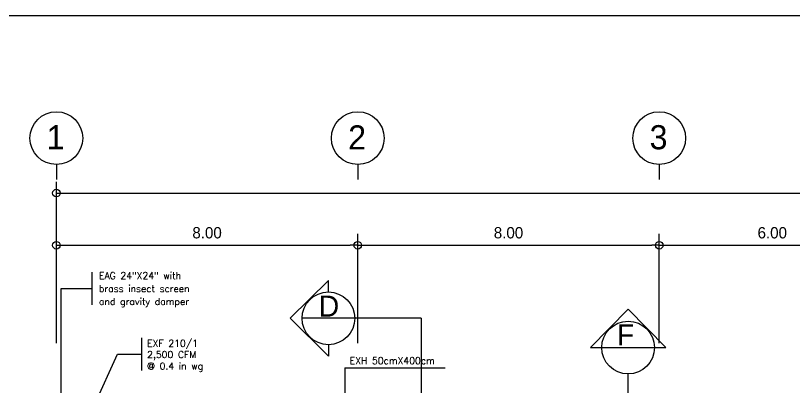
# Model space of a CAD drawing. Header units: millimetres. Extents: x -398 to 816, y -1 to 208.
# Drawn here: x 284.71 to 305.36, y 45.24 to 55.08 of the extents above; entities that cross this region are included whole.
import ezdxf
from ezdxf.enums import TextEntityAlignment as Align

# ---------------------------------------------------------------- set-up
doc = ezdxf.new("R2010")
doc.units = ezdxf.units.MM
doc.linetypes.add('ACAD_ISO04W100', pattern=[30, 24, -3, 0, -3])
for name, color, linetype in [('AA_Dim', 6, 'Continuous'), ('AA_Dim2', 6, 'Continuous'), ('AA_FD', 6, 'Continuous'), ('AC EXF', 171, 'Continuous'), ('AC FCU', 221, 'Continuous')]:
    doc.layers.add(name, color=color, linetype=linetype)
doc.styles.add('E140', font='vit-s.shx', dxfattribs={"height": 3.2})
doc.styles.add('Romans', font='romans.shx')
doc.styles.get("Standard").update_dxf_attribs({"font": 'vit-s.shx'})
doc.styles.add('style2', font='vit-s.shx', dxfattribs={"height": 3.2})
doc.dimstyles.new('overall', dxfattribs={"dimtxt": 0.25, "dimasz": 0.15, "dimexe": 0.3, "dimexo": 0.3, "dimgap": 0.18, "dimtad": 1, "dimzin": 0, "dimdsep": 46, "dimtxsty": 'Standard', "dimblk": 'ORIGIN', "dimcen": 0.015, "dimclrd": 256, "dimclre": 256, "dimclrt": 2, "dimadec": 0, "dimazin": 0, "dimtfac": 1, "dimtofl": 0, "dimtmove": 0, "dimatfit": 3, "dimldrblk": 'OPEN90', "dimfxl": 0, "dimtolj": 1, "dimtzin": 0, "dimarcsym": 0})

# ---------------------------------------------------------------- blocks, each defined once
blk = doc.blocks.new('GRD-2')
at = {"layer": 'AA_Dim', "color": 1}
blk.add_line((0, -10.99), (0, -12.98), dxfattribs=at)
blk.add_circle((0, -7.49), 3.5, dxfattribs=at)
at = {"layer": 'AA_Dim', "color": 3, "style": 'E140'}
blk.add_attdef('GRID', text='', height=3.2, dxfattribs=at).set_placement((-0.09, -7.37), align=Align.MIDDLE)
blk = doc.blocks.new('_Origin')
at = {"layer": 'AA_Dim2', "color": 0, "lineweight": -2}
blk.add_line((0, 0), (-1, 0), dxfattribs=at)
blk.add_circle((0, 0), 0.5, dxfattribs=at)
blk = doc.blocks.new('*D29')
at = {"layer": 'AA_Dim', "color": 9, "lineweight": -2}
for p, q in [((285.795, 49.282), (285.795, 50.667)), ((345.795, 49.282), (345.795, 50.667)), ((285.995, 50.367), (345.595, 50.367))]:
    blk.add_line(p, q, dxfattribs=at)
at = {"layer": 'Defpoints', "color": 0}
for p in [(345.795, 50.367), (285.795, 48.982), (345.795, 48.982)]:
    blk.add_point(p, dxfattribs=at)
at = {"layer": 'AA_Dim', "color": 9, "lineweight": -2, "xscale": 0.2, "yscale": 0.2, "zscale": 0.2, "rotation": 180}
blk.add_blockref('_Origin', (285.795, 50.367), dxfattribs=at)
at = {"layer": 'AA_Dim', "color": 9, "lineweight": -2, "xscale": 0.2, "yscale": 0.2, "zscale": 0.2}
blk.add_blockref('_Origin', (345.795, 50.367), dxfattribs=at)
at = {"layer": 'AA_Dim', "color": 2, "insert": (315.795, 50.697), "char_height": 0.3, "attachment_point": 5}
blk.add_mtext('\\A1;60.00', dxfattribs=at)
blk = doc.blocks.new('_Open90')
at = {"layer": 'AA_Dim2', "color": 0, "lineweight": -2}
for p, q in [((0, 0), (-1, 0)), ((-0.5, 0.5), (0, 0)), ((0, 0), (-0.5, -0.5))]:
    blk.add_line(p, q, dxfattribs=at)
blk = doc.blocks.new('*D80')
at = {"layer": 'AA_Dim', "color": 9, "lineweight": -2}
for p, q in [((285.795, 46.38), (285.795, 49.282)), ((293.795, 46.38), (293.795, 49.282)), ((285.995, 48.982), (293.595, 48.982))]:
    blk.add_line(p, q, dxfattribs=at)
at = {"layer": 'Defpoints', "color": 0}
for p in [(293.795, 48.982), (285.795, 46.08), (293.795, 46.08)]:
    blk.add_point(p, dxfattribs=at)
at = {"layer": 'AA_Dim', "color": 9, "lineweight": -2, "xscale": 0.2, "yscale": 0.2, "zscale": 0.2, "rotation": 180}
blk.add_blockref('_Origin', (285.795, 48.982), dxfattribs=at)
at = {"layer": 'AA_Dim', "color": 9, "lineweight": -2, "xscale": 0.2, "yscale": 0.2, "zscale": 0.2}
blk.add_blockref('_Origin', (293.795, 48.982), dxfattribs=at)
at = {"layer": 'AA_Dim', "color": 2, "insert": (289.795, 49.312), "char_height": 0.3, "attachment_point": 5}
blk.add_mtext('\\A1;8.00', dxfattribs=at)
blk = doc.blocks.new('*D82')
at = {"layer": 'AA_Dim', "color": 9, "lineweight": -2}
for p, q in [((301.795, 46.38), (301.795, 49.282)), ((307.795, 46.38), (307.795, 49.282)), ((301.995, 48.982), (307.595, 48.982))]:
    blk.add_line(p, q, dxfattribs=at)
at = {"layer": 'Defpoints', "color": 0}
for p in [(307.795, 48.982), (301.795, 46.08), (307.795, 46.08)]:
    blk.add_point(p, dxfattribs=at)
at = {"layer": 'AA_Dim', "color": 9, "lineweight": -2, "xscale": 0.2, "yscale": 0.2, "zscale": 0.2, "rotation": 180}
blk.add_blockref('_Origin', (301.795, 48.982), dxfattribs=at)
at = {"layer": 'AA_Dim', "color": 9, "lineweight": -2, "xscale": 0.2, "yscale": 0.2, "zscale": 0.2}
blk.add_blockref('_Origin', (307.795, 48.982), dxfattribs=at)
at = {"layer": 'AA_Dim', "color": 2, "insert": (304.795, 49.312), "char_height": 0.3, "attachment_point": 5}
blk.add_mtext('\\A1;6.00', dxfattribs=at)
blk = doc.blocks.new('*D83')
at = {"layer": 'AA_Dim', "color": 9, "lineweight": -2}
for p, q in [((293.795, 46.38), (293.795, 49.282)), ((301.795, 46.38), (301.795, 49.282)), ((293.995, 48.982), (301.595, 48.982))]:
    blk.add_line(p, q, dxfattribs=at)
at = {"layer": 'Defpoints', "color": 0}
for p in [(301.795, 48.982), (293.795, 46.08), (301.795, 46.08)]:
    blk.add_point(p, dxfattribs=at)
at = {"layer": 'AA_Dim', "color": 9, "lineweight": -2, "xscale": 0.2, "yscale": 0.2, "zscale": 0.2, "rotation": 180}
blk.add_blockref('_Origin', (293.795, 48.982), dxfattribs=at)
at = {"layer": 'AA_Dim', "color": 9, "lineweight": -2, "xscale": 0.2, "yscale": 0.2, "zscale": 0.2}
blk.add_blockref('_Origin', (301.795, 48.982), dxfattribs=at)
at = {"layer": 'AA_Dim', "color": 2, "insert": (297.795, 49.312), "char_height": 0.3, "attachment_point": 5}
blk.add_mtext('\\A1;8.00', dxfattribs=at)

msp = doc.modelspace()

# ---------------------------------------------------------------- linework, layer by layer
at = {"layer": 'AC EXF', "color": 2}
for p, q in [((286.735, 48.265), (286.735, 47.398)), ((285.92, 44.29), (285.92, 47.832)), ((285.92, 47.832), (286.735, 47.832)), ((288.054, 46.523), (288.054, 45.657)), ((286.12, 43.256), (287.422, 46.09)), ((287.422, 46.09), (288.054, 46.09)), ((293.453, 45.728), (296.114, 45.728)), ((293.453, 45.728), (293.453, 42.704))]:
    msp.add_line(p, q, dxfattribs=at)
at = {"layer": 'AC FCU', "color": 5}
for p, q in [((291.997, 47.043), (293.015, 48.043)), ((293.015, 47.743), (293.015, 48.043)), ((300.969, 47.284), (299.969, 46.266)), ((300.969, 47.284), (301.969, 46.266)), ((291.997, 47.043), (293.015, 46.043)), ((295.476, 47.043), (292.315, 47.043)), ((293.015, 46.343), (293.015, 46.043)), ((299.969, 46.266), (301.969, 46.266)), ((300.969, 41.399), (300.969, 45.566))]:
    msp.add_line(p, q, dxfattribs=at)
at = {"layer": 'AC FCU', "color": 5, "linetype": 'ACAD_ISO04W100', "ltscale": 0.25}
msp.add_line((295.476, 47.043), (295.476, 10.104), dxfattribs=at)
at = {"layer": 'AC FCU', "color": 8}
msp.add_lwpolyline([(274.188, 55.078), (351.628, 55.078), (351.628, -1), (274.188, -1)], close=True, dxfattribs=at)
at = {"layer": 'AC FCU', "color": 5}
for centre in [(293.015, 47.043), (300.969, 46.266)]:
    msp.add_circle(centre, 0.7, dxfattribs=at)

# ---------------------------------------------------------------- block references
at = {"layer": 'AA_FD', "xscale": 0.2000000000000455, "yscale": 0.2000000000000455, "zscale": 0.2}
for p, values in [((285.795, 53.323), {'GRID': '1'}), ((293.795, 53.323), {'GRID': '2'}), ((301.795, 53.323), {'GRID': '3'})]:
    msp.add_blockref('GRD-2', p, dxfattribs=at).add_auto_attribs(values)

# ---------------------------------------------------------------- texts
at = {"layer": 'AC EXF', "color": 2, "style": 'Romans'}
msp.add_text('EAG 24"X24" with ', height=0.18, dxfattribs=at).set_placement((286.924, 48.265), align=Align.TOP_LEFT)
msp.add_text('brass insect screen', height=0.18, dxfattribs=at).set_placement((286.924, 47.832), align=Align.MIDDLE_LEFT)
for s, p in [('and gravity damper', (286.924, 47.398)), ('EXF 210/1', (288.204, 46.291)), ('2,500 CFM', (288.204, 45.991)), ('@ 0.4 in wg', (288.204, 45.686)), ('EXH 50cmX400cm', (293.578, 45.828))]:
    msp.add_text(s, height=0.18, dxfattribs=at).set_placement(p)
at = {"layer": 'AC FCU', "style": 'style2'}
for s, p in [('D', (292.761, 47.088)), ('F', (300.673, 46.326))]:
    msp.add_text(s, height=0.56, dxfattribs=at).set_placement(p)

# ---------------------------------------------------------------- dimensions: what is measured, and where the dimension line sits
at = {"layer": 'AA_Dim'}
for base, p1, p2, picture, middle in [((345.795, 50.367), (285.795, 48.982), (345.795, 48.982), '*D29', (315.795, 50.697)), ((293.795, 48.982), (285.795, 46.08), (293.795, 46.08), '*D80', (289.795, 49.312)), ((301.795, 48.982), (293.795, 46.08), (301.795, 46.08), '*D83', (297.795, 49.312)), ((307.795, 48.982), (301.795, 46.08), (307.795, 46.08), '*D82', (304.795, 49.312))]:
    dim = msp.add_linear_dim(base=base, p1=p1, p2=p2, dimstyle='overall', override={"dimtxt": 0.3, "dimasz": 0.2, "dimclrd": 9, "dimclre": 9}, dxfattribs=at)
    dim.commit()
    dim.dimension.update_dxf_attribs({"geometry": picture, "text_midpoint": middle})

doc.saveas('drawing.dxf')
